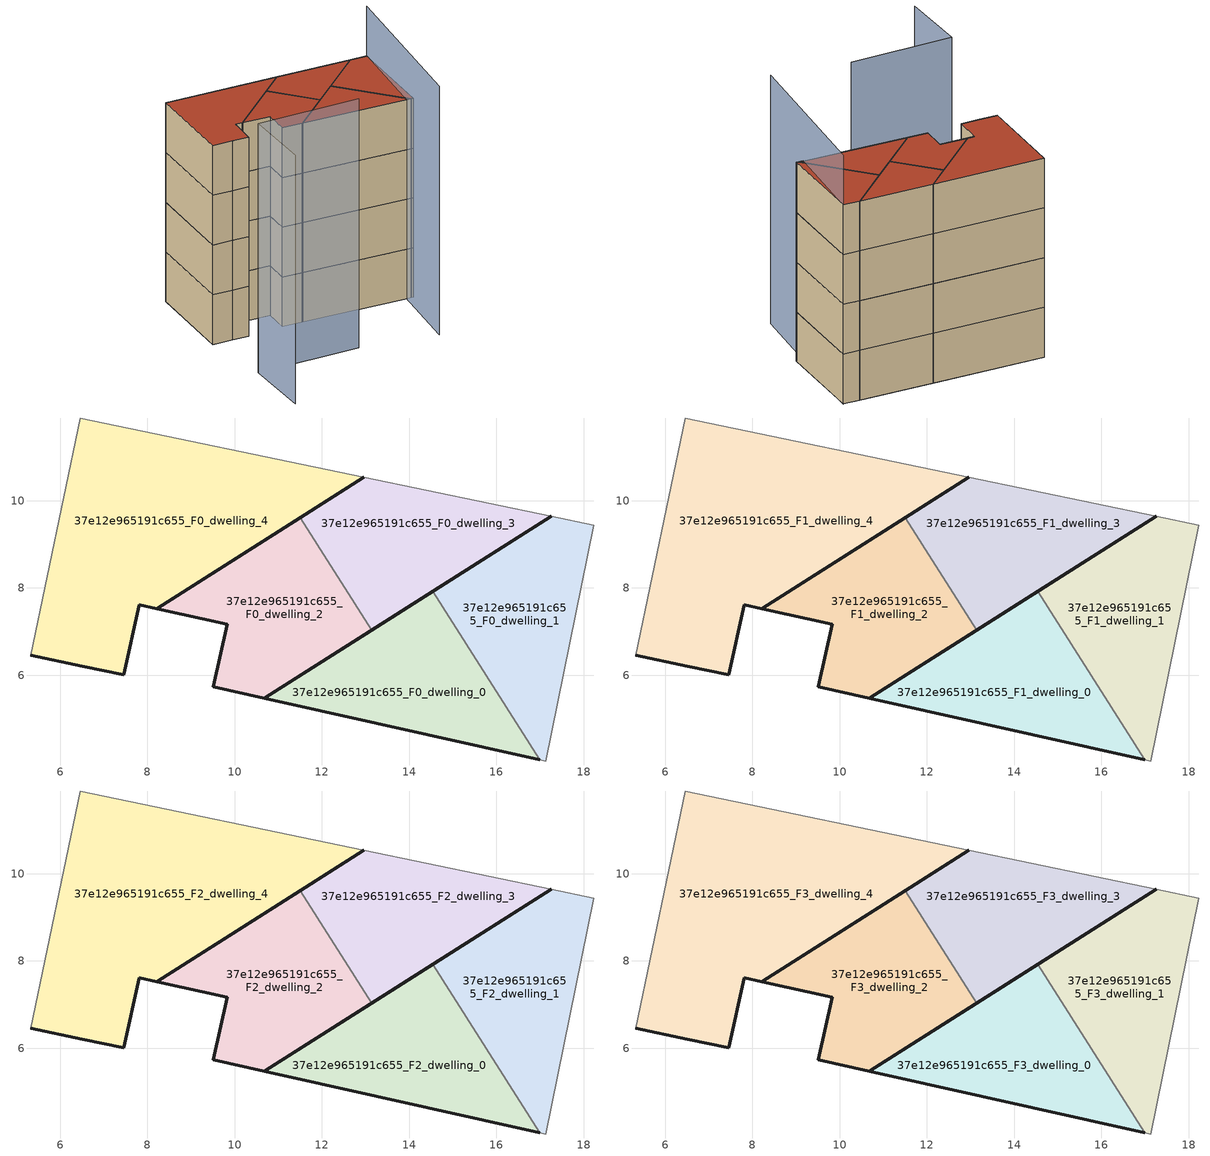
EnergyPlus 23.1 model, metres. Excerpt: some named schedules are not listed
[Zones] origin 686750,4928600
37e12e965191c655_F0_dwelling_0
 floor ground (EU_floor_Construction): 16.99,4.06 14.55,7.92 10.68,5.47 z0
 wall outside (EU_wall_Construction): 16.99,4.06 10.68,5.47 14.55,7.92 z0:3
 wall to 37e12e965191c655_F0_dwelling_1 (EU_wall_Construction): 14.55,7.92 16.99,4.06 z0:3
37e12e965191c655_F0_dwelling_1
 floor ground (EU_floor_Construction): 17.13,4.03 18.23,9.43 17.25,9.64 14.55,7.92 16.99,4.06 z0
 wall outside (EU_wall_Construction): 14.55,7.92 17.25,9.64 z0:3
 wall adiabatic (EU_wall_Construction): 17.25,9.64 18.23,9.43 17.13,4.03 16.99,4.06 z0:3
37e12e965191c655_F0_dwelling_2
 floor ground (EU_floor_Construction): 13.14,7.03 11.51,9.61 8.21,7.53 9.83,7.16 9.51,5.73 10.68,5.47 z0
 wall outside (EU_wall_Construction): 13.14,7.03 10.68,5.47 9.51,5.73 9.83,7.16 8.21,7.53 11.51,9.61 z0:3
 wall to 37e12e965191c655_F0_dwelling_3 (EU_wall_Construction): 11.51,9.61 13.14,7.03 z0:3
37e12e965191c655_F0_dwelling_3
 floor ground (EU_floor_Construction): 17.25,9.64 12.96,10.53 11.51,9.61 13.14,7.03 z0
 wall outside (EU_wall_Construction): 11.51,9.61 12.96,10.53 / 17.25,9.64 13.14,7.03 z0:3
 wall adiabatic (EU_wall_Construction): 12.96,10.53 17.25,9.64 z0:3
37e12e965191c655_F0_dwelling_4
 floor ground (EU_floor_Construction): 12.96,10.53 6.46,11.89 5.33,6.45 6.51,6.2 7.46,6.01 7.82,7.61 8.21,7.53 z0
 wall outside (EU_wall_Construction): 12.96,10.53 8.21,7.53 7.82,7.61 7.46,6.01 6.51,6.2 5.33,6.45 z0:3
 wall adiabatic (EU_wall_Construction): 5.33,6.45 6.46,11.89 12.96,10.53 z0:3
37e12e965191c655_F1_dwelling_0
 floor to 37e12e965191c655_F0_dwelling_0 (EU_floor_Construction): 16.99,4.06 14.55,7.92 10.68,5.47 z3
 wall outside (EU_wall_Construction): 16.99,4.06 10.68,5.47 14.55,7.92 z3:6
 wall to 37e12e965191c655_F1_dwelling_1 (EU_wall_Construction): 14.55,7.92 16.99,4.06 z3:6
37e12e965191c655_F1_dwelling_1
 floor to 37e12e965191c655_F0_dwelling_1 (EU_floor_Construction): 17.13,4.03 18.23,9.43 17.25,9.64 14.55,7.92 16.99,4.06 z3
 wall outside (EU_wall_Construction): 14.55,7.92 17.25,9.64 z3:6
 wall adiabatic (EU_wall_Construction): 17.25,9.64 18.23,9.43 17.13,4.03 16.99,4.06 z3:6
37e12e965191c655_F1_dwelling_2
 floor to 37e12e965191c655_F0_dwelling_2 (EU_floor_Construction): 13.14,7.03 11.51,9.61 8.21,7.53 9.83,7.16 9.51,5.73 10.68,5.47 z3
 wall outside (EU_wall_Construction): 13.14,7.03 10.68,5.47 9.51,5.73 9.83,7.16 8.21,7.53 11.51,9.61 z3:6
 wall to 37e12e965191c655_F1_dwelling_3 (EU_wall_Construction): 11.51,9.61 13.14,7.03 z3:6
37e12e965191c655_F1_dwelling_3
 floor to 37e12e965191c655_F0_dwelling_3 (EU_floor_Construction): 17.25,9.64 12.96,10.53 11.51,9.61 13.14,7.03 z3
 wall outside (EU_wall_Construction): 11.51,9.61 12.96,10.53 / 17.25,9.64 13.14,7.03 z3:6
 wall adiabatic (EU_wall_Construction): 12.96,10.53 17.25,9.64 z3:6
37e12e965191c655_F1_dwelling_4
 floor to 37e12e965191c655_F0_dwelling_4 (EU_floor_Construction): 12.96,10.53 6.46,11.89 5.33,6.45 6.51,6.2 7.46,6.01 7.82,7.61 8.21,7.53 z3
 wall outside (EU_wall_Construction): 12.96,10.53 8.21,7.53 7.82,7.61 7.46,6.01 6.51,6.2 5.33,6.45 z3:6
 wall adiabatic (EU_wall_Construction): 5.33,6.45 6.46,11.89 12.96,10.53 z3:6
37e12e965191c655_F2_dwelling_0
 floor to 37e12e965191c655_F1_dwelling_0 (EU_floor_Construction): 16.99,4.06 14.55,7.92 10.68,5.47 z6
 wall outside (EU_wall_Construction): 16.99,4.06 10.68,5.47 14.55,7.92 z6:9
 wall to 37e12e965191c655_F2_dwelling_1 (EU_wall_Construction): 14.55,7.92 16.99,4.06 z6:9
37e12e965191c655_F2_dwelling_1
 floor to 37e12e965191c655_F1_dwelling_1 (EU_floor_Construction): 17.13,4.03 18.23,9.43 17.25,9.64 14.55,7.92 16.99,4.06 z6
 wall outside (EU_wall_Construction): 14.55,7.92 17.25,9.64 z6:9
 wall adiabatic (EU_wall_Construction): 17.25,9.64 18.23,9.43 17.13,4.03 16.99,4.06 z6:9
37e12e965191c655_F2_dwelling_2
 floor to 37e12e965191c655_F1_dwelling_2 (EU_floor_Construction): 13.14,7.03 11.51,9.61 8.21,7.53 9.83,7.16 9.51,5.73 10.68,5.47 z6
 wall outside (EU_wall_Construction): 13.14,7.03 10.68,5.47 9.51,5.73 9.83,7.16 8.21,7.53 11.51,9.61 z6:9
 wall to 37e12e965191c655_F2_dwelling_3 (EU_wall_Construction): 11.51,9.61 13.14,7.03 z6:9
37e12e965191c655_F2_dwelling_3
 floor to 37e12e965191c655_F1_dwelling_3 (EU_floor_Construction): 17.25,9.64 12.96,10.53 11.51,9.61 13.14,7.03 z6
 wall outside (EU_wall_Construction): 11.51,9.61 12.96,10.53 / 17.25,9.64 13.14,7.03 z6:9
 wall adiabatic (EU_wall_Construction): 12.96,10.53 17.25,9.64 z6:9
37e12e965191c655_F2_dwelling_4
 floor to 37e12e965191c655_F1_dwelling_4 (EU_floor_Construction): 12.96,10.53 6.46,11.89 5.33,6.45 6.51,6.2 7.46,6.01 7.82,7.61 8.21,7.53 z6
 wall outside (EU_wall_Construction): 12.96,10.53 8.21,7.53 7.82,7.61 7.46,6.01 6.51,6.2 5.33,6.45 z6:9
 wall adiabatic (EU_wall_Construction): 5.33,6.45 6.46,11.89 12.96,10.53 z6:9
37e12e965191c655_F3_dwelling_0
 floor to 37e12e965191c655_F2_dwelling_0 (EU_floor_Construction): 16.99,4.06 14.55,7.92 10.68,5.47 z9
 wall outside (EU_wall_Construction): 16.99,4.06 10.68,5.47 14.55,7.92 z9:12
 wall to 37e12e965191c655_F3_dwelling_1 (EU_wall_Construction): 14.55,7.92 16.99,4.06 z9:12
 roof outside (EU_roof_Construction): 14.55,7.92 16.99,4.06 10.68,5.47 z12
37e12e965191c655_F3_dwelling_1
 floor to 37e12e965191c655_F2_dwelling_1 (EU_floor_Construction): 17.13,4.03 18.23,9.43 17.25,9.64 14.55,7.92 16.99,4.06 z9
 wall outside (EU_wall_Construction): 14.55,7.92 17.25,9.64 z9:12
 wall adiabatic (EU_wall_Construction): 17.25,9.64 18.23,9.43 17.13,4.03 16.99,4.06 z9:12
 roof outside (EU_roof_Construction): 18.23,9.43 17.13,4.03 16.99,4.06 14.55,7.92 17.25,9.64 z12
37e12e965191c655_F3_dwelling_2
 floor to 37e12e965191c655_F2_dwelling_2 (EU_floor_Construction): 13.14,7.03 11.51,9.61 8.21,7.53 9.83,7.16 9.51,5.73 10.68,5.47 z9
 wall outside (EU_wall_Construction): 13.14,7.03 10.68,5.47 9.51,5.73 9.83,7.16 8.21,7.53 11.51,9.61 z9:12
 wall to 37e12e965191c655_F3_dwelling_3 (EU_wall_Construction): 11.51,9.61 13.14,7.03 z9:12
 roof outside (EU_roof_Construction): 11.51,9.61 13.14,7.03 10.68,5.47 9.51,5.73 9.83,7.16 8.21,7.53 z12
37e12e965191c655_F3_dwelling_3
 floor to 37e12e965191c655_F2_dwelling_3 (EU_floor_Construction): 17.25,9.64 12.96,10.53 11.51,9.61 13.14,7.03 z9
 wall outside (EU_wall_Construction): 11.51,9.61 12.96,10.53 / 17.25,9.64 13.14,7.03 z9:12
 wall adiabatic (EU_wall_Construction): 12.96,10.53 17.25,9.64 z9:12
 roof outside (EU_roof_Construction): 17.25,9.64 13.14,7.03 11.51,9.61 12.96,10.53 z12
37e12e965191c655_F3_dwelling_4
 floor to 37e12e965191c655_F2_dwelling_4 (EU_floor_Construction): 12.96,10.53 6.46,11.89 5.33,6.45 6.51,6.2 7.46,6.01 7.82,7.61 8.21,7.53 z9
 wall outside (EU_wall_Construction): 12.96,10.53 8.21,7.53 7.82,7.61 7.46,6.01 6.51,6.2 5.33,6.45 z9:12
 wall adiabatic (EU_wall_Construction): 5.33,6.45 6.46,11.89 12.96,10.53 z9:12
 roof outside (EU_roof_Construction): 12.96,10.53 8.21,7.53 7.82,7.61 7.46,6.01 6.51,6.2 5.33,6.45 6.46,11.89 z12
shading: 4.53,-1.64 5.24,2.39 / 5.24,2.39 11.24,1.34 / 15.52,-0.2 18.23,9.43 z0:15
[Building]
EU S2 Campaign: North Axis=0; Terrain=City; Solar Distribution=FullExterior
[Site:Location]
Bologna: Latitude=44.5; Longitude=11.25; Time Zone=1; Elevation=37
[SizingPeriod:WeatherFileDays]
AnnualSizingPeriod: Begin Month=1; Begin Day of Month=1; End Month=12; End Day of Month=31; Day of Week for Start Day=Monday; Use Weather File Daylight Saving Period=No; Use Weather File Rain and Snow Indicators=No
[MATERIAL]
EU_InternalMass_Material: Roughness=MediumRough; Thickness=0.1; Conductivity=1; Density=1800; Specific Heat=900; Thermal Absorptance=0.9; Solar Absorptance=0.7; Visible Absorptance=0.7
[MATERIAL:NOMASS] Roughness=MediumRough; Thermal Absorptance=0.9; Solar Absorptance=0.7; Visible Absorptance=0.7
Name | Thermal Resistance
EU_wall_NoMass | 0.781309
EU_roof_NoMass | 0.418499
EU_floor_NoMass | 0.563442
[CONSTRUCTION]
EU_wall_Construction: EU_wall_NoMass
EU_roof_Construction: EU_roof_NoMass
EU_floor_Construction: EU_floor_NoMass
EU_InternalMass_Construction: EU_InternalMass_Material
[ZONE] Type=1; Multiplier=1; Ceiling Height=autocalculate; Floor Area=autocalculate; Part of Total Floor Area=Yes
Name | Volume
37e12e965191c655_F0_dwelling_0; 37e12e965191c655_F1_dwelling_0; 37e12e965191c655_F2_dwelling_0; 37e12e965191c655_F3_dwelling_0 | 31.3608
37e12e965191c655_F0_dwelling_1; 37e12e965191c655_F1_dwelling_1; 37e12e965191c655_F2_dwelling_1; 37e12e965191c655_F3_dwelling_1 | 31.3689
37e12e965191c655_F0_dwelling_2; 37e12e965191c655_F1_dwelling_2; 37e12e965191c655_F2_dwelling_2; 37e12e965191c655_F3_dwelling_2 | 30.2029
37e12e965191c655_F0_dwelling_3; 37e12e965191c655_F1_dwelling_3; 37e12e965191c655_F2_dwelling_3; 37e12e965191c655_F3_dwelling_3 | 30.1897
37e12e965191c655_F0_dwelling_4; 37e12e965191c655_F1_dwelling_4; 37e12e965191c655_F2_dwelling_4; 37e12e965191c655_F3_dwelling_4 | 65.0771
[INTERNALMASS] Construction=EU_InternalMass_Construction
Name | Zone or ZoneList | Surface Area
37e12e965191c655_F0_dwelling_0_EU_InternalMass | 37e12e965191c655_F0_dwelling_0 | 10.4539
37e12e965191c655_F0_dwelling_1_EU_InternalMass | 37e12e965191c655_F0_dwelling_1 | 10.4561
37e12e965191c655_F0_dwelling_2_EU_InternalMass | 37e12e965191c655_F0_dwelling_2 | 10.0676
37e12e965191c655_F0_dwelling_3_EU_InternalMass | 37e12e965191c655_F0_dwelling_3 | 10.0635
37e12e965191c655_F0_dwelling_4_EU_InternalMass | 37e12e965191c655_F0_dwelling_4 | 21.6919
37e12e965191c655_F1_dwelling_0_EU_InternalMass | 37e12e965191c655_F1_dwelling_0 | 10.4539
37e12e965191c655_F1_dwelling_1_EU_InternalMass | 37e12e965191c655_F1_dwelling_1 | 10.4561
37e12e965191c655_F1_dwelling_2_EU_InternalMass | 37e12e965191c655_F1_dwelling_2 | 10.0676
37e12e965191c655_F1_dwelling_3_EU_InternalMass | 37e12e965191c655_F1_dwelling_3 | 10.0635
37e12e965191c655_F1_dwelling_4_EU_InternalMass | 37e12e965191c655_F1_dwelling_4 | 21.6919
37e12e965191c655_F2_dwelling_0_EU_InternalMass | 37e12e965191c655_F2_dwelling_0 | 10.4539
37e12e965191c655_F2_dwelling_1_EU_InternalMass | 37e12e965191c655_F2_dwelling_1 | 10.4561
37e12e965191c655_F2_dwelling_2_EU_InternalMass | 37e12e965191c655_F2_dwelling_2 | 10.0676
37e12e965191c655_F2_dwelling_3_EU_InternalMass | 37e12e965191c655_F2_dwelling_3 | 10.0635
37e12e965191c655_F2_dwelling_4_EU_InternalMass | 37e12e965191c655_F2_dwelling_4 | 21.6919
37e12e965191c655_F3_dwelling_0_EU_InternalMass | 37e12e965191c655_F3_dwelling_0 | 10.4539
37e12e965191c655_F3_dwelling_1_EU_InternalMass | 37e12e965191c655_F3_dwelling_1 | 10.4561
37e12e965191c655_F3_dwelling_2_EU_InternalMass | 37e12e965191c655_F3_dwelling_2 | 10.0676
37e12e965191c655_F3_dwelling_3_EU_InternalMass | 37e12e965191c655_F3_dwelling_3 | 10.0635
37e12e965191c655_F3_dwelling_4_EU_InternalMass | 37e12e965191c655_F3_dwelling_4 | 21.6919
[OTHEREQUIPMENT] Fuel Type=Electricity; Design Level Calculation Method=Watts/Area; Power per Zone Floor Area=1; Fraction Latent=0; Fraction Radiant=0; Fraction Lost=0; Carbon Dioxide Generation Rate=0; EndUse Subcategory=EU_Step8_InternalGains
Name | Zone or ZoneList or Space or SpaceList | Schedule
EU_Step8_InternalGain_37e12e965191c655_F0_dwelling_0_f000 | 37e12e965191c655_F0_dwelling_0 | EU_Step8_GainSchedule_37e12e965191c655_F0_dwelling_0_f000
EU_Step8_InternalGain_37e12e965191c655_F0_dwelling_1_f000 | 37e12e965191c655_F0_dwelling_1 | EU_Step8_GainSchedule_37e12e965191c655_F0_dwelling_1_f000
EU_Step8_InternalGain_37e12e965191c655_F0_dwelling_2_f000 | 37e12e965191c655_F0_dwelling_2 | EU_Step8_GainSchedule_37e12e965191c655_F0_dwelling_2_f000
EU_Step8_InternalGain_37e12e965191c655_F0_dwelling_3_f000 | 37e12e965191c655_F0_dwelling_3 | EU_Step8_GainSchedule_37e12e965191c655_F0_dwelling_3_f000
EU_Step8_InternalGain_37e12e965191c655_F0_dwelling_4_f000 | 37e12e965191c655_F0_dwelling_4 | EU_Step8_GainSchedule_37e12e965191c655_F0_dwelling_4_f000
EU_Step8_InternalGain_37e12e965191c655_F1_dwelling_0_f000 | 37e12e965191c655_F1_dwelling_0 | EU_Step8_GainSchedule_37e12e965191c655_F1_dwelling_0_f000
EU_Step8_InternalGain_37e12e965191c655_F1_dwelling_1_f000 | 37e12e965191c655_F1_dwelling_1 | EU_Step8_GainSchedule_37e12e965191c655_F1_dwelling_1_f000
EU_Step8_InternalGain_37e12e965191c655_F1_dwelling_2_f000 | 37e12e965191c655_F1_dwelling_2 | EU_Step8_GainSchedule_37e12e965191c655_F1_dwelling_2_f000
EU_Step8_InternalGain_37e12e965191c655_F1_dwelling_3_f000 | 37e12e965191c655_F1_dwelling_3 | EU_Step8_GainSchedule_37e12e965191c655_F1_dwelling_3_f000
EU_Step8_InternalGain_37e12e965191c655_F1_dwelling_4_f000 | 37e12e965191c655_F1_dwelling_4 | EU_Step8_GainSchedule_37e12e965191c655_F1_dwelling_4_f000
EU_Step8_InternalGain_37e12e965191c655_F2_dwelling_0_f000 | 37e12e965191c655_F2_dwelling_0 | EU_Step8_GainSchedule_37e12e965191c655_F2_dwelling_0_f000
EU_Step8_InternalGain_37e12e965191c655_F2_dwelling_1_f000 | 37e12e965191c655_F2_dwelling_1 | EU_Step8_GainSchedule_37e12e965191c655_F2_dwelling_1_f000
EU_Step8_InternalGain_37e12e965191c655_F2_dwelling_2_f000 | 37e12e965191c655_F2_dwelling_2 | EU_Step8_GainSchedule_37e12e965191c655_F2_dwelling_2_f000
EU_Step8_InternalGain_37e12e965191c655_F2_dwelling_3_f000 | 37e12e965191c655_F2_dwelling_3 | EU_Step8_GainSchedule_37e12e965191c655_F2_dwelling_3_f000
EU_Step8_InternalGain_37e12e965191c655_F2_dwelling_4_f000 | 37e12e965191c655_F2_dwelling_4 | EU_Step8_GainSchedule_37e12e965191c655_F2_dwelling_4_f000
EU_Step8_InternalGain_37e12e965191c655_F3_dwelling_0_f000 | 37e12e965191c655_F3_dwelling_0 | EU_Step8_GainSchedule_37e12e965191c655_F3_dwelling_0_f000
EU_Step8_InternalGain_37e12e965191c655_F3_dwelling_1_f000 | 37e12e965191c655_F3_dwelling_1 | EU_Step8_GainSchedule_37e12e965191c655_F3_dwelling_1_f000
EU_Step8_InternalGain_37e12e965191c655_F3_dwelling_2_f000 | 37e12e965191c655_F3_dwelling_2 | EU_Step8_GainSchedule_37e12e965191c655_F3_dwelling_2_f000
EU_Step8_InternalGain_37e12e965191c655_F3_dwelling_3_f000 | 37e12e965191c655_F3_dwelling_3 | EU_Step8_GainSchedule_37e12e965191c655_F3_dwelling_3_f000
EU_Step8_InternalGain_37e12e965191c655_F3_dwelling_4_f000 | 37e12e965191c655_F3_dwelling_4 | EU_Step8_GainSchedule_37e12e965191c655_F3_dwelling_4_f000
[ZONEVENTILATION:DESIGNFLOWRATE] Schedule=EU_AlwaysOn; Design Flow Rate Calculation Method=AirChanges/Hour; Air Changes per Hour=0.692607; Ventilation Type=Natural; Fan Pressure Rise=0; Fan Total Efficiency=1; Constant Term Coefficient=1; Temperature Term Coefficient=0; Velocity Term Coefficient=0; Velocity Squared Term Coefficient=0; Minimum Indoor Temperature=-100; Maximum Indoor Temperature=100; Delta Temperature=-100; Minimum Outdoor Temperature=-100; Maximum Outdoor Temperature=100; Maximum Wind Speed=40
Name | Zone or ZoneList or Space or SpaceList
EU_ConstantAir_37e12e965191c655_F0_dwelling_0 | 37e12e965191c655_F0_dwelling_0
EU_ConstantAir_37e12e965191c655_F0_dwelling_1 | 37e12e965191c655_F0_dwelling_1
EU_ConstantAir_37e12e965191c655_F0_dwelling_2 | 37e12e965191c655_F0_dwelling_2
EU_ConstantAir_37e12e965191c655_F0_dwelling_3 | 37e12e965191c655_F0_dwelling_3
EU_ConstantAir_37e12e965191c655_F0_dwelling_4 | 37e12e965191c655_F0_dwelling_4
EU_ConstantAir_37e12e965191c655_F1_dwelling_0 | 37e12e965191c655_F1_dwelling_0
EU_ConstantAir_37e12e965191c655_F1_dwelling_1 | 37e12e965191c655_F1_dwelling_1
EU_ConstantAir_37e12e965191c655_F1_dwelling_2 | 37e12e965191c655_F1_dwelling_2
EU_ConstantAir_37e12e965191c655_F1_dwelling_3 | 37e12e965191c655_F1_dwelling_3
EU_ConstantAir_37e12e965191c655_F1_dwelling_4 | 37e12e965191c655_F1_dwelling_4
EU_ConstantAir_37e12e965191c655_F2_dwelling_0 | 37e12e965191c655_F2_dwelling_0
EU_ConstantAir_37e12e965191c655_F2_dwelling_1 | 37e12e965191c655_F2_dwelling_1
EU_ConstantAir_37e12e965191c655_F2_dwelling_2 | 37e12e965191c655_F2_dwelling_2
EU_ConstantAir_37e12e965191c655_F2_dwelling_3 | 37e12e965191c655_F2_dwelling_3
EU_ConstantAir_37e12e965191c655_F2_dwelling_4 | 37e12e965191c655_F2_dwelling_4
EU_ConstantAir_37e12e965191c655_F3_dwelling_0 | 37e12e965191c655_F3_dwelling_0
EU_ConstantAir_37e12e965191c655_F3_dwelling_1 | 37e12e965191c655_F3_dwelling_1
EU_ConstantAir_37e12e965191c655_F3_dwelling_2 | 37e12e965191c655_F3_dwelling_2
EU_ConstantAir_37e12e965191c655_F3_dwelling_3 | 37e12e965191c655_F3_dwelling_3
EU_ConstantAir_37e12e965191c655_F3_dwelling_4 | 37e12e965191c655_F3_dwelling_4
[HVACTEMPLATE:THERMOSTAT] Constant Heating Setpoint=20; Constant Cooling Setpoint=50
EU_HeatOnly_37e12e965191c655_F0_dwelling_0; EU_HeatOnly_37e12e965191c655_F0_dwelling_1; EU_HeatOnly_37e12e965191c655_F0_dwelling_2; EU_HeatOnly_37e12e965191c655_F0_dwelling_3; EU_HeatOnly_37e12e965191c655_F0_dwelling_4; EU_HeatOnly_37e12e965191c655_F1_dwelling_0; EU_HeatOnly_37e12e965191c655_F1_dwelling_1; EU_HeatOnly_37e12e965191c655_F1_dwelling_2; EU_HeatOnly_37e12e965191c655_F1_dwelling_3; EU_HeatOnly_37e12e965191c655_F1_dwelling_4; EU_HeatOnly_37e12e965191c655_F2_dwelling_0; EU_HeatOnly_37e12e965191c655_F2_dwelling_1; EU_HeatOnly_37e12e965191c655_F2_dwelling_2; EU_HeatOnly_37e12e965191c655_F2_dwelling_3; EU_HeatOnly_37e12e965191c655_F2_dwelling_4; EU_HeatOnly_37e12e965191c655_F3_dwelling_0; EU_HeatOnly_37e12e965191c655_F3_dwelling_1; EU_HeatOnly_37e12e965191c655_F3_dwelling_2; EU_HeatOnly_37e12e965191c655_F3_dwelling_3; EU_HeatOnly_37e12e965191c655_F3_dwelling_4
